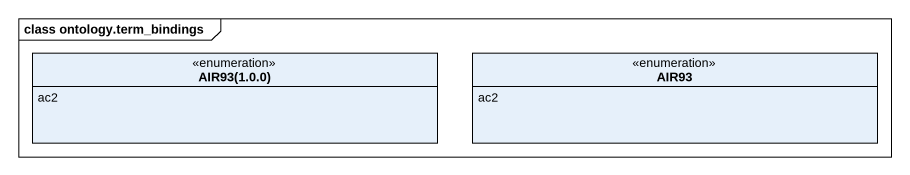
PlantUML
@startuml
mainframe class ontology.term_bindings
hide circle
hide empty members
enum "AIR93(1.0.0)" as AIR93_1_0_0 {
  ac2
}
enum AIR93 {
  ac2
}
@enduml
